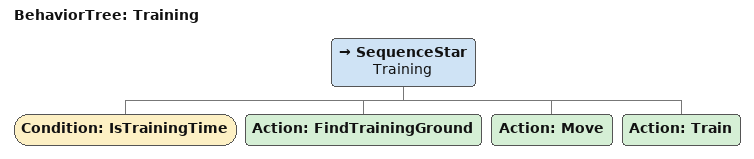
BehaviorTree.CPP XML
<BehaviorTree ID="Training">
    <SequenceStar name="Training">
        <Condition ID="IsTrainingTime"/>
        <Action ID="FindTrainingGround"/>
        <Action ID="Move"/>
        <Action ID="Train"/>
    </SequenceStar>
</BehaviorTree>
